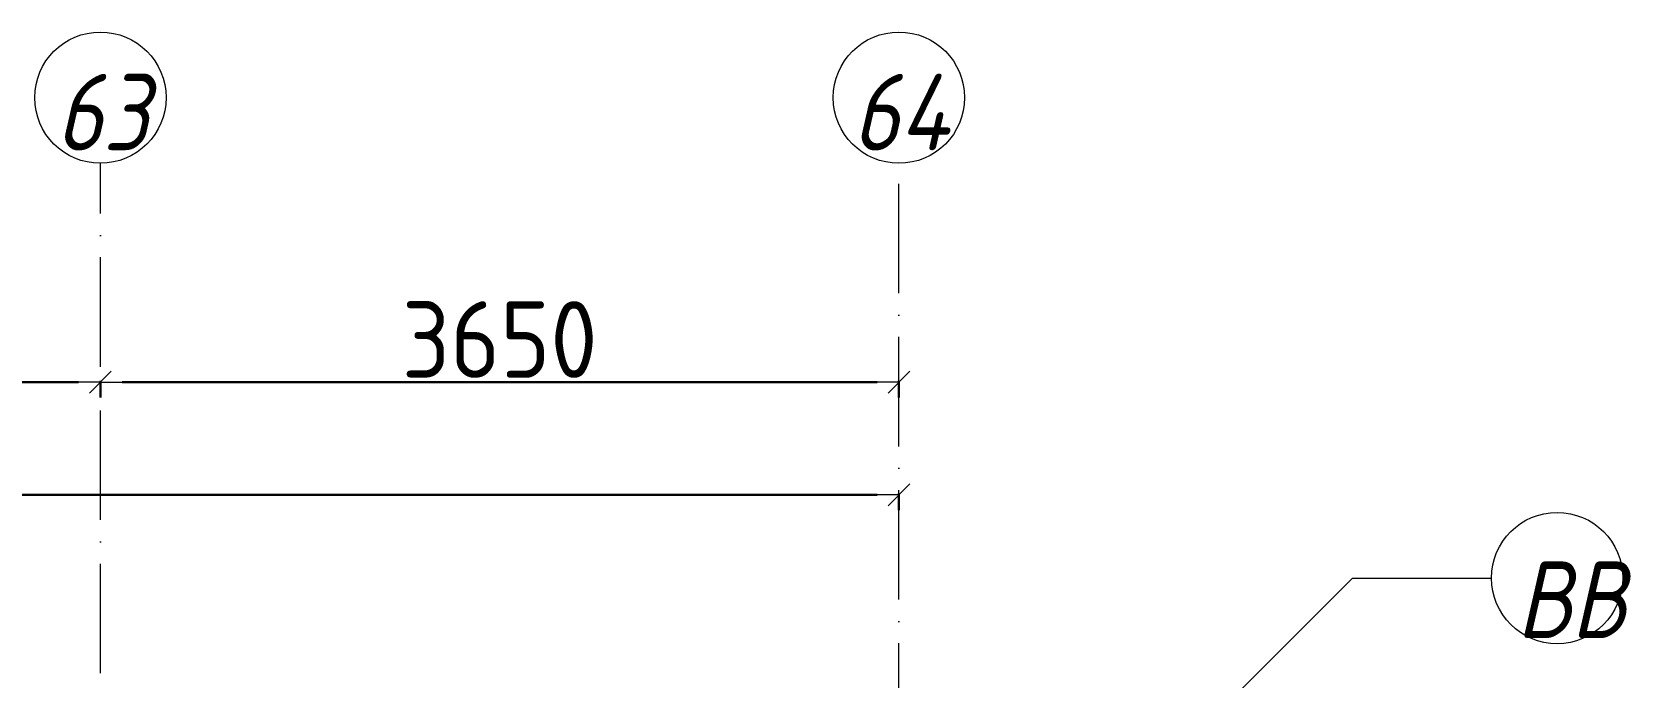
# Model space of a CAD drawing. Header units: millimetres. Extents: x -213536 to 1564669, y -45299 to 942238.
# Drawn here: x -111080 to -103766, y 157211 to 160163 of the extents above; entities that cross this region are included whole.
import ezdxf

# ---------------------------------------------------------------- set-up
doc = ezdxf.new("R2010")
doc.units = ezdxf.units.MM
doc.linetypes.add('50_200_ШТРИХ_1Т_ш5_п1_п1_', pattern=[700, 500, -100, 0, -100])
for name, color, linetype, lineweight in [('Оси', 7, 'Continuous', 9), ('Оси-1', 7, 'Continuous', 20), ('Оси-2', 7, '50_200_ШТРИХ_1Т_ш5_п1_п1_', 9), ('Размеры', 7, 'Continuous', 15)]:
    doc.layers.add(name, color=color, linetype=linetype, lineweight=lineweight)
doc.styles.add('ISOCPEUR_I_1', font='isocpeui.ttf', dxfattribs={"width": 0.85, "height": 2.5})
doc.styles.add('СПДС', font='isocpeur.ttf', dxfattribs={"width": 0.9})
doc.dimstyles.new('Размера А3', dxfattribs={"dimtxt": 200, "dimasz": 100, "dimexe": 70, "dimexo": 100, "dimgap": 20, "dimtad": 1, "dimdec": 0, "dimrnd": 10, "dimzin": 0, "dimdsep": 46, "dimtxsty": 'СПДС', "dimblk": 'ARROWHEAD_6', "dimcen": 1, "dimclrd": 256, "dimclre": 256, "dimclrt": 256, "dimazin": 0, "dimtfac": 1, "dimtdec": 0, "dimtmove": 2, "dimatfit": 3, "dimfxl": 1, "dimtolj": 1, "dimtzin": 0, "dimarcsym": 0})

# ---------------------------------------------------------------- blocks, each defined once
blk = doc.blocks.new('Ось сетки - Круг_Ø6_00__ISO-2_5_0_9K_-16731441-АИ2_02_План отделки стен 2-го этажа _Часть 2_')
at = {"layer": 'Оси-1'}
blk.add_circle((0, 0), 3, dxfattribs=at)
blk = doc.blocks.new('ARROWHEAD_6')
at = {"color": 0, "linetype": 'Continuous'}
for p, q in [((0, 0), (-1, 0)), ((-0.5, -0.5), (0.5, 0.5))]:
    blk.add_line(p, q, dxfattribs=at)
blk = doc.blocks.new('*D3012')
at = {"layer": 'Defpoints', "color": 0, "transparency": 16777216}
for p in [(301945.6, 263501.1), (306095.6, 263501.1), (306095.6, 263395.1)]:
    blk.add_point(p, dxfattribs=at)
at = {"layer": 'Размеры', "lineweight": -2, "transparency": 16777216}
for p, q in [((301945.6, 263401.1), (301945.6, 263325.1)), ((302045.6, 263395.1), (305995.6, 263395.1)), ((306095.6, 263401.1), (306095.6, 263325.1))]:
    blk.add_line(p, q, dxfattribs=at)
at = {"layer": 'Размеры', "lineweight": -2, "transparency": 16777216, "xscale": 100, "yscale": 100, "zscale": 100, "rotation": 180}
blk.add_blockref('ARROWHEAD_6', (301945.6, 263395.1), dxfattribs=at)
at = {"layer": 'Размеры', "lineweight": -2, "transparency": 16777216, "xscale": 100, "yscale": 100, "zscale": 100}
blk.add_blockref('ARROWHEAD_6', (306095.6, 263395.1), dxfattribs=at)
at = {"layer": 'Размеры', "lineweight": 25, "transparency": 16777216, "insert": (304020.6, 263590.1), "char_height": 350, "width": 2.375, "attachment_point": 5, "style": 'СПДС'}
blk.add_mtext('\\A1;4150', dxfattribs=at)
blk = doc.blocks.new('*D3013')
at = {"layer": 'Defpoints', "color": 0, "transparency": 16777216}
for p in [(306095.6, 263501.1), (309745.6, 263501.1), (309745.6, 263395.1)]:
    blk.add_point(p, dxfattribs=at)
at = {"layer": 'Размеры', "lineweight": -2, "transparency": 16777216}
for p, q in [((306095.6, 263401.1), (306095.6, 263325.1)), ((306195.6, 263395.1), (309645.6, 263395.1)), ((309745.6, 263401.1), (309745.6, 263325.1))]:
    blk.add_line(p, q, dxfattribs=at)
at = {"layer": 'Размеры', "lineweight": -2, "transparency": 16777216, "xscale": 100, "yscale": 100, "zscale": 100, "rotation": 180}
blk.add_blockref('ARROWHEAD_6', (306095.6, 263395.1), dxfattribs=at)
at = {"layer": 'Размеры', "lineweight": -2, "transparency": 16777216, "xscale": 100, "yscale": 100, "zscale": 100}
blk.add_blockref('ARROWHEAD_6', (309745.6, 263395.1), dxfattribs=at)
at = {"layer": 'Размеры', "lineweight": 25, "transparency": 16777216, "insert": (307920.6, 263590.1), "char_height": 350, "width": 2.488, "attachment_point": 5, "style": 'СПДС'}
blk.add_mtext('\\A1;3650', dxfattribs=at)
blk = doc.blocks.new('*D3014')
at = {"layer": 'Defpoints', "color": 0, "transparency": 16777216}
for p in [(277545.6, 262986.7), (309745.6, 262986.7), (309745.6, 262880.7)]:
    blk.add_point(p, dxfattribs=at)
at = {"layer": 'Размеры', "lineweight": -2, "transparency": 16777216}
for p, q in [((277545.6, 262886.7), (277545.6, 262810.7)), ((277645.6, 262880.7), (309645.6, 262880.7)), ((309745.6, 262886.7), (309745.6, 262810.7))]:
    blk.add_line(p, q, dxfattribs=at)
at = {"layer": 'Размеры', "lineweight": -2, "transparency": 16777216, "xscale": 100, "yscale": 100, "zscale": 100, "rotation": 180}
blk.add_blockref('ARROWHEAD_6', (277545.6, 262880.7), dxfattribs=at)
at = {"layer": 'Размеры', "lineweight": -2, "transparency": 16777216, "xscale": 100, "yscale": 100, "zscale": 100}
blk.add_blockref('ARROWHEAD_6', (309745.6, 262880.7), dxfattribs=at)
at = {"layer": 'Размеры', "lineweight": 25, "transparency": 16777216, "insert": (293645.6, 263075.7), "char_height": 350, "width": 3.111, "attachment_point": 5, "style": 'СПДС'}
blk.add_mtext('\\A1;32200', dxfattribs=at)
blk = doc.blocks.new('Оси1')
at = {"layer": 'Оси-2'}
for p, q in [((306095.6, 257865.2), (306095.6, 264395.4)), ((309745.6, 210594.5), (309745.6, 264395.4))]:
    blk.add_line(p, q, dxfattribs=at)
at = {"layer": 'Оси-1', "xscale": 99.99999999999993, "yscale": 99.99999999999993, "zscale": 99.99999999999993}
for p in [(306095.6, 264695.4), (309745.6, 264695.4)]:
    blk.add_blockref('Ось сетки - Круг_Ø6_00__ISO-2_5_0_9K_-16731441-АИ2_02_План отделки стен 2-го этажа _Часть 2_', p, dxfattribs=at)
at = {"layer": 'Оси-1', "xscale": 99.99999999999993, "yscale": 99.99999999999993, "zscale": 99.99999999999993, "rotation": 89.99999999999982}
blk.add_blockref('Ось сетки - Круг_Ø6_00__ISO-2_5_0_9K_-16731441-АИ2_02_План отделки стен 2-го этажа _Часть 2_', (312753.9, 262500.2), dxfattribs=at)
at = {"layer": 'Оси', "char_height": 350, "attachment_point": 1, "style": 'ISOCPEUR_I_1'}
for s, insert, width in [('63', (305890.7, 264804.2), 404.05), ('64', (309531.7, 264804.2), 425.696), ('ВВ', (312568.8, 262576.3), 447.342)]:
    blk.add_mtext(s, dxfattribs=dict(at, insert=insert, width=width))
at = {"layer": 'Размеры', "lineweight": 25}
for base, p1, p2, picture, middle in [((306095.6, 263395.1), (301945.6, 263501.1), (306095.6, 263501.1), '*D3012', (304020.6, 263590.1)), ((309745.6, 263395.1), (306095.6, 263501.1), (309745.6, 263501.1), '*D3013', (307920.6, 263590.1)), ((309745.6, 262880.7), (277545.6, 262986.7), (309745.6, 262986.7), '*D3014', (293645.6, 263075.7))]:
    dim = blk.add_linear_dim(base=base, p1=p1, p2=p2, dimstyle='Размера А3', override={"dimtxt": 350}, dxfattribs=at)
    dim.commit()
    dim.dimension.update_dxf_attribs({"geometry": picture, "text_midpoint": middle})

msp = doc.modelspace()

# ---------------------------------------------------------------- linework, layer by layer
at = {"layer": 'Оси'}
for p, q in [((-105678.7, 157032.8), (-105043.7, 157667.8)), ((-105043.7, 157667.8), (-104408.7, 157667.8))]:
    msp.add_line(p, q, dxfattribs=at)

# ---------------------------------------------------------------- block references
at = {"color": 2, "lineweight": 30}
msp.add_blockref('Оси1', (-416862.6, -104832.4), dxfattribs=at)

doc.saveas('drawing.dxf')
